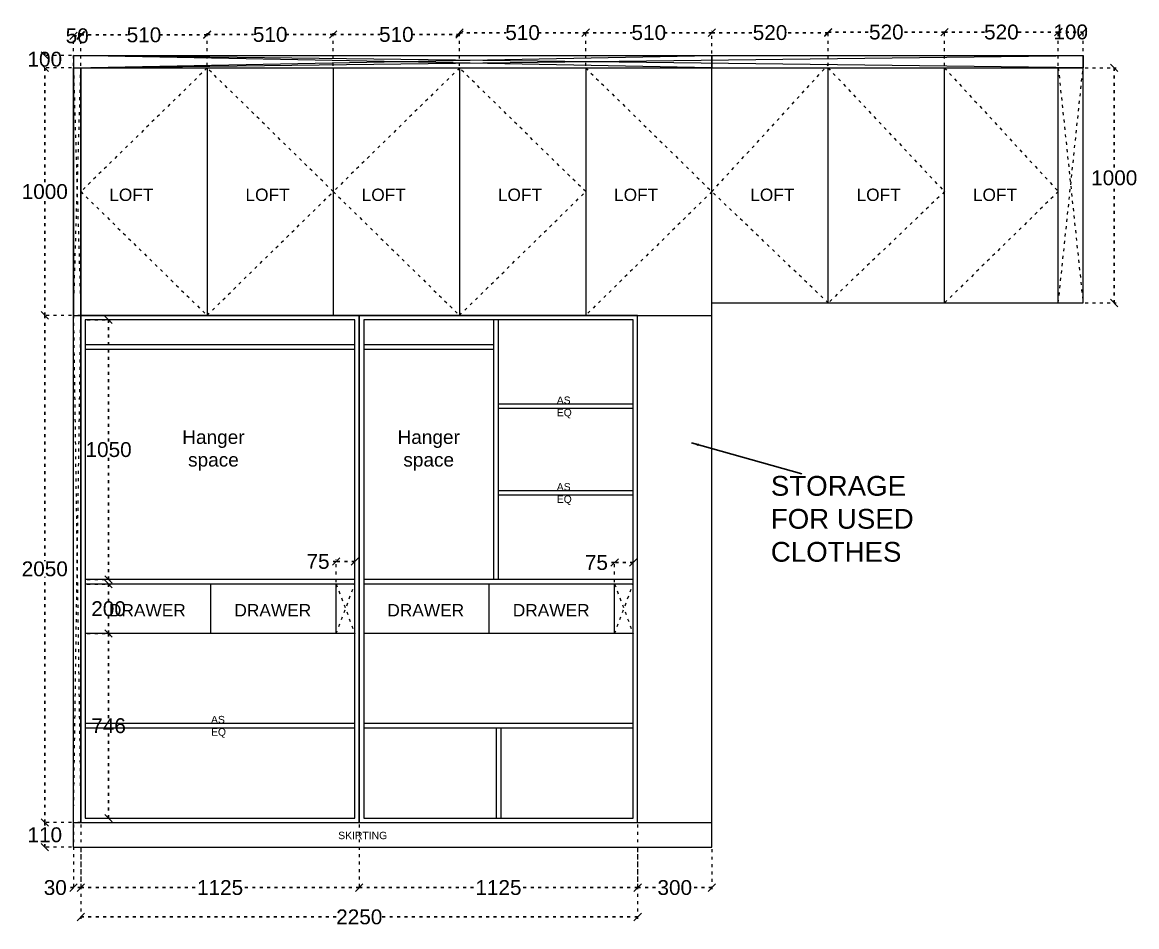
# Model space of a CAD drawing. Header units: millimetres. Extents: x 220712 to 1505573, y -354410 to 241923.
# Drawn here: x 337541 to 342045, y 113216 to 116872 of the extents above; entities that cross this region are included whole.
import ezdxf

# ---------------------------------------------------------------- set-up
doc = ezdxf.new("R2010")
doc.units = ezdxf.units.MM
doc.header["$MEASUREMENT"] = 0
doc.linetypes.add('ACAD_ISO03W100', pattern=[30, 12, -18])
doc.layers.add('Walls', color=253, linetype='Continuous')
doc.layers.add('Words', color=7, linetype='Continuous')
doc.styles.get("Standard").update_dxf_attribs({"font": 'arial.ttf'})
doc.dimstyles.get("Standard").update_dxf_attribs({"dimtxt": 60, "dimasz": 30, "dimexe": 7.75, "dimexo": 8.13, "dimgap": 0.63, "dimtad": 0, "dimtih": 1, "dimtoh": 1, "dimdec": 0, "dimzin": 0, "dimtxsty": 'Standard', "dimblk": 'OBLIQUE', "dimcen": 2.25, "dimclrd": 1, "dimclre": 1, "dimclrt": 1, "dimadec": 0, "dimazin": 0, "dimtfac": 1, "dimtdec": 0, "dimtofl": 0, "dimtmove": 0, "dimatfit": 3, "dimfxl": 1, "dimtolj": 1, "dimtzin": 0, "dimlwd": 30, "dimarcsym": 0})

# ---------------------------------------------------------------- blocks, each defined once
blk = doc.blocks.new('_Oblique')
at = {"color": 0, "linetype": 'ByBlock', "lineweight": -2}
blk.add_line((-0.5, -0.5), (0.5, 0.5), dxfattribs=at)
blk = doc.blocks.new('*D1323')
at = {"layer": 'Defpoints', "color": 0, "linetype": 'ACAD_ISO03W100', "transparency": 16777216}
for p in [(337632.3, 113637), (337748.2, 113637), (337748.2, 113537)]:
    blk.add_point(p, dxfattribs=at)
at = {"layer": 'Walls', "color": 1, "linetype": 'ACAD_ISO03W100', "lineweight": -2, "transparency": 16777216}
for p, q in [((337740, 113637), (337624.6, 113637)), ((337740, 113537), (337624.6, 113537))]:
    blk.add_line(p, q, dxfattribs=at)
at = {"layer": 'Walls', "color": 1, "linetype": 'ACAD_ISO03W100', "lineweight": 30, "transparency": 16777216}
for p, q in [((337632.3, 113637), (337632.3, 113618.3)), ((337632.3, 113537), (337632.3, 113555.7))]:
    blk.add_line(p, q, dxfattribs=at)
at = {"layer": 'Walls', "color": 1, "linetype": 'ACAD_ISO03W100', "lineweight": 30, "transparency": 16777216, "xscale": 30, "yscale": 30, "zscale": 30}
for p, rotation in [((337632.3, 113637), 90), ((337632.3, 113537), 270)]:
    blk.add_blockref('_Oblique', p, dxfattribs=dict(at, rotation=rotation))
at = {"layer": 'Walls', "color": 1, "linetype": 'ACAD_ISO03W100', "transparency": 16777216, "insert": (337632.3, 113587), "char_height": 60, "attachment_point": 5}
blk.add_mtext('\\A1;110', dxfattribs=at)
blk = doc.blocks.new('*D1324')
at = {"layer": 'Defpoints', "color": 0, "linetype": 'ACAD_ISO03W100', "transparency": 16777216}
for p in [(337632.3, 115687), (337748.2, 115687), (337748.2, 113637)]:
    blk.add_point(p, dxfattribs=at)
at = {"layer": 'Walls', "color": 1, "linetype": 'ACAD_ISO03W100', "lineweight": -2, "transparency": 16777216}
for p, q in [((337740, 115687), (337624.6, 115687)), ((337740, 113637), (337624.6, 113637))]:
    blk.add_line(p, q, dxfattribs=at)
at = {"layer": 'Walls', "color": 1, "linetype": 'ACAD_ISO03W100', "lineweight": 30, "transparency": 16777216}
for p, q in [((337632.3, 115687), (337632.3, 114693.3)), ((337632.3, 113637), (337632.3, 114630.7))]:
    blk.add_line(p, q, dxfattribs=at)
at = {"layer": 'Walls', "color": 1, "linetype": 'ACAD_ISO03W100', "lineweight": 30, "transparency": 16777216, "xscale": 30, "yscale": 30, "zscale": 30}
for p, rotation in [((337632.3, 115687), 90), ((337632.3, 113637), 270)]:
    blk.add_blockref('_Oblique', p, dxfattribs=dict(at, rotation=rotation))
at = {"layer": 'Walls', "color": 1, "linetype": 'ACAD_ISO03W100', "transparency": 16777216, "insert": (337632.3, 114662), "char_height": 60, "attachment_point": 5}
blk.add_mtext('\\A1;2050', dxfattribs=at)
blk = doc.blocks.new('*D1325')
at = {"layer": 'Defpoints', "color": 0, "linetype": 'ACAD_ISO03W100', "transparency": 16777216}
for p in [(337632.3, 116687), (337748.2, 116687), (337748.2, 115687)]:
    blk.add_point(p, dxfattribs=at)
at = {"layer": 'Walls', "color": 1, "linetype": 'ACAD_ISO03W100', "lineweight": -2, "transparency": 16777216}
for p, q in [((337740, 116687), (337624.6, 116687)), ((337740, 115687), (337624.6, 115687))]:
    blk.add_line(p, q, dxfattribs=at)
at = {"layer": 'Walls', "color": 1, "linetype": 'ACAD_ISO03W100', "lineweight": 30, "transparency": 16777216}
for p, q in [((337632.3, 116687), (337632.3, 116218.3)), ((337632.3, 115687), (337632.3, 116155.7))]:
    blk.add_line(p, q, dxfattribs=at)
at = {"layer": 'Walls', "color": 1, "linetype": 'ACAD_ISO03W100', "lineweight": 30, "transparency": 16777216, "xscale": 30, "yscale": 30, "zscale": 30}
for p, rotation in [((337632.3, 116687), 90), ((337632.3, 115687), 270)]:
    blk.add_blockref('_Oblique', p, dxfattribs=dict(at, rotation=rotation))
at = {"layer": 'Walls', "color": 1, "linetype": 'ACAD_ISO03W100', "transparency": 16777216, "insert": (337632.3, 116187), "char_height": 60, "attachment_point": 5}
blk.add_mtext('\\A1;1000', dxfattribs=at)
blk = doc.blocks.new('*D1326')
at = {"layer": 'Defpoints', "color": 0, "linetype": 'ACAD_ISO03W100', "transparency": 16777216}
for p in [(337748.2, 113637), (337778.2, 113637), (337748.2, 113373.8)]:
    blk.add_point(p, dxfattribs=at)
at = {"layer": 'Walls', "color": 1, "linetype": 'ACAD_ISO03W100', "lineweight": -2, "transparency": 16777216}
for p, q in [((337748.2, 113628.9), (337748.2, 113366)), ((337778.2, 113628.9), (337778.2, 113366))]:
    blk.add_line(p, q, dxfattribs=at)
at = {"layer": 'Walls', "color": 1, "linetype": 'ACAD_ISO03W100', "lineweight": 30, "transparency": 16777216}
for p, q in [((337748.2, 113373.8), (337718.2, 113373.8)), ((337778.2, 113373.8), (337748.2, 113373.8))]:
    blk.add_line(p, q, dxfattribs=at)
at = {"layer": 'Walls', "color": 1, "linetype": 'ACAD_ISO03W100', "lineweight": 30, "transparency": 16777216, "xscale": 30, "yscale": 30, "zscale": 30, "rotation": 180}
blk.add_blockref('_Oblique', (337748.2, 113373.8), dxfattribs=at)
at = {"layer": 'Walls', "color": 1, "linetype": 'ACAD_ISO03W100', "lineweight": 30, "transparency": 16777216, "xscale": 30, "yscale": 30, "zscale": 30}
blk.add_blockref('_Oblique', (337778.2, 113373.8), dxfattribs=at)
at = {"layer": 'Walls', "color": 1, "linetype": 'ACAD_ISO03W100', "transparency": 16777216, "insert": (337674.7, 113373.8), "char_height": 60, "attachment_point": 5}
blk.add_mtext('\\A1;30', dxfattribs=at)
blk = doc.blocks.new('*D1319')
at = {"layer": 'Defpoints', "color": 0, "linetype": 'ACAD_ISO03W100', "transparency": 16777216}
for p in [(338903.2, 113637), (337778.2, 113537), (338903.2, 113373.8)]:
    blk.add_point(p, dxfattribs=at)
at = {"layer": 'Walls', "color": 1, "linetype": 'ACAD_ISO03W100', "lineweight": -2, "transparency": 16777216}
for p, q in [((338903.2, 113628.9), (338903.2, 113366)), ((337778.2, 113528.9), (337778.2, 113366))]:
    blk.add_line(p, q, dxfattribs=at)
at = {"layer": 'Walls', "color": 1, "linetype": 'ACAD_ISO03W100', "lineweight": 30, "transparency": 16777216}
for p, q in [((337778.2, 113373.8), (338253, 113373.8)), ((338903.2, 113373.8), (338428.3, 113373.8))]:
    blk.add_line(p, q, dxfattribs=at)
at = {"layer": 'Walls', "color": 1, "linetype": 'ACAD_ISO03W100', "lineweight": 30, "transparency": 16777216, "xscale": 30, "yscale": 30, "zscale": 30, "rotation": 180}
blk.add_blockref('_Oblique', (337778.2, 113373.8), dxfattribs=at)
at = {"layer": 'Walls', "color": 1, "linetype": 'ACAD_ISO03W100', "lineweight": 30, "transparency": 16777216, "xscale": 30, "yscale": 30, "zscale": 30}
blk.add_blockref('_Oblique', (338903.2, 113373.8), dxfattribs=at)
at = {"layer": 'Walls', "color": 1, "linetype": 'ACAD_ISO03W100', "transparency": 16777216, "insert": (338340.7, 113373.8), "char_height": 60, "attachment_point": 5}
blk.add_mtext('\\A1;1125', dxfattribs=at)
blk = doc.blocks.new('*D1320')
at = {"layer": 'Defpoints', "color": 0, "linetype": 'ACAD_ISO03W100', "transparency": 16777216}
for p in [(338903.2, 113637), (340028.2, 113637), (338903.2, 113373.8)]:
    blk.add_point(p, dxfattribs=at)
at = {"layer": 'Walls', "color": 1, "linetype": 'ACAD_ISO03W100', "lineweight": -2, "transparency": 16777216}
for p, q in [((338903.2, 113628.9), (338903.2, 113366)), ((340028.2, 113628.9), (340028.2, 113366))]:
    blk.add_line(p, q, dxfattribs=at)
at = {"layer": 'Walls', "color": 1, "linetype": 'ACAD_ISO03W100', "lineweight": 30, "transparency": 16777216}
for p, q in [((338903.2, 113373.8), (339378, 113373.8)), ((340028.2, 113373.8), (339553.3, 113373.8))]:
    blk.add_line(p, q, dxfattribs=at)
at = {"layer": 'Walls', "color": 1, "linetype": 'ACAD_ISO03W100', "lineweight": 30, "transparency": 16777216, "xscale": 30, "yscale": 30, "zscale": 30, "rotation": 180}
blk.add_blockref('_Oblique', (338903.2, 113373.8), dxfattribs=at)
at = {"layer": 'Walls', "color": 1, "linetype": 'ACAD_ISO03W100', "lineweight": 30, "transparency": 16777216, "xscale": 30, "yscale": 30, "zscale": 30}
blk.add_blockref('_Oblique', (340028.2, 113373.8), dxfattribs=at)
at = {"layer": 'Walls', "color": 1, "linetype": 'ACAD_ISO03W100', "transparency": 16777216, "insert": (339465.7, 113373.8), "char_height": 60, "attachment_point": 5}
blk.add_mtext('\\A1;1125', dxfattribs=at)
blk = doc.blocks.new('*D1321')
at = {"layer": 'Defpoints', "color": 0, "linetype": 'ACAD_ISO03W100', "transparency": 16777216}
for p in [(340028.2, 113537), (340328.2, 113537), (340328.2, 113373.8)]:
    blk.add_point(p, dxfattribs=at)
at = {"layer": 'Walls', "color": 1, "linetype": 'ACAD_ISO03W100', "lineweight": -2, "transparency": 16777216}
for p, q in [((340028.2, 113528.9), (340028.2, 113366)), ((340328.2, 113528.9), (340328.2, 113366))]:
    blk.add_line(p, q, dxfattribs=at)
at = {"layer": 'Walls', "color": 1, "linetype": 'ACAD_ISO03W100', "lineweight": 30, "transparency": 16777216}
for p, q in [((340028.2, 113373.8), (340111.4, 113373.8)), ((340328.2, 113373.8), (340245, 113373.8))]:
    blk.add_line(p, q, dxfattribs=at)
at = {"layer": 'Walls', "color": 1, "linetype": 'ACAD_ISO03W100', "lineweight": 30, "transparency": 16777216, "xscale": 30, "yscale": 30, "zscale": 30, "rotation": 180}
blk.add_blockref('_Oblique', (340028.2, 113373.8), dxfattribs=at)
at = {"layer": 'Walls', "color": 1, "linetype": 'ACAD_ISO03W100', "lineweight": 30, "transparency": 16777216, "xscale": 30, "yscale": 30, "zscale": 30}
blk.add_blockref('_Oblique', (340328.2, 113373.8), dxfattribs=at)
at = {"layer": 'Walls', "color": 1, "linetype": 'ACAD_ISO03W100', "transparency": 16777216, "insert": (340178.2, 113373.8), "char_height": 60, "attachment_point": 5}
blk.add_mtext('\\A1;300', dxfattribs=at)
blk = doc.blocks.new('*D1322')
at = {"layer": 'Defpoints', "color": 0, "linetype": 'ACAD_ISO03W100', "transparency": 16777216}
for p in [(337632.3, 116737), (337748.2, 116737), (337748.2, 116687)]:
    blk.add_point(p, dxfattribs=at)
at = {"layer": 'Walls', "color": 1, "linetype": 'ACAD_ISO03W100', "lineweight": -2, "transparency": 16777216}
for p, q in [((337740, 116737), (337624.6, 116737)), ((337740, 116687), (337624.6, 116687))]:
    blk.add_line(p, q, dxfattribs=at)
at = {"layer": 'Walls', "color": 1, "linetype": 'ACAD_ISO03W100', "lineweight": 30, "transparency": 16777216}
for p, q in [((337632.3, 116737), (337632.3, 116767)), ((337632.3, 116687), (337632.3, 116657))]:
    blk.add_line(p, q, dxfattribs=at)
at = {"layer": 'Walls', "color": 1, "linetype": 'ACAD_ISO03W100', "lineweight": 30, "transparency": 16777216, "xscale": 30, "yscale": 30, "zscale": 30}
for p, rotation in [((337632.3, 116737), 270), ((337632.3, 116687), 90)]:
    blk.add_blockref('_Oblique', p, dxfattribs=dict(at, rotation=rotation))
at = {"layer": 'Walls', "color": 1, "linetype": 'ACAD_ISO03W100', "transparency": 16777216, "insert": (337632.3, 116722), "char_height": 60, "attachment_point": 5}
blk.add_mtext('\\A1;100', dxfattribs=at)
blk = doc.blocks.new('*D1318')
at = {"layer": 'Defpoints', "color": 0, "linetype": 'ACAD_ISO03W100', "transparency": 16777216}
for p in [(337778.2, 113537), (340028.2, 113537), (340028.2, 113255.2)]:
    blk.add_point(p, dxfattribs=at)
at = {"layer": 'Walls', "color": 1, "linetype": 'ACAD_ISO03W100', "lineweight": -2, "transparency": 16777216}
for p, q in [((337778.2, 113528.9), (337778.2, 113247.4)), ((340028.2, 113528.9), (340028.2, 113247.4))]:
    blk.add_line(p, q, dxfattribs=at)
at = {"layer": 'Walls', "color": 1, "linetype": 'ACAD_ISO03W100', "lineweight": 30, "transparency": 16777216}
for p, q in [((337778.2, 113255.2), (338812.5, 113255.2)), ((340028.2, 113255.2), (338993.8, 113255.2))]:
    blk.add_line(p, q, dxfattribs=at)
at = {"layer": 'Walls', "color": 1, "linetype": 'ACAD_ISO03W100', "lineweight": 30, "transparency": 16777216, "xscale": 30, "yscale": 30, "zscale": 30, "rotation": 180}
blk.add_blockref('_Oblique', (337778.2, 113255.2), dxfattribs=at)
at = {"layer": 'Walls', "color": 1, "linetype": 'ACAD_ISO03W100', "lineweight": 30, "transparency": 16777216, "xscale": 30, "yscale": 30, "zscale": 30}
blk.add_blockref('_Oblique', (340028.2, 113255.2), dxfattribs=at)
at = {"layer": 'Walls', "color": 1, "linetype": 'ACAD_ISO03W100', "transparency": 16777216, "insert": (338903.2, 113255.2), "char_height": 60, "attachment_point": 5}
blk.add_mtext('\\A1;2250', dxfattribs=at)
blk = doc.blocks.new('*D1327')
at = {"layer": 'Defpoints', "color": 0, "linetype": 'ACAD_ISO03W100', "transparency": 16777216}
for p in [(337796.2, 115669), (337796.2, 114619), (337890.2, 114619)]:
    blk.add_point(p, dxfattribs=at)
at = {"layer": 'Walls', "color": 1, "linetype": 'ACAD_ISO03W100', "lineweight": -2, "transparency": 16777216}
for p, q in [((337804.3, 115669), (337897.9, 115669)), ((337804.3, 114619), (337897.9, 114619))]:
    blk.add_line(p, q, dxfattribs=at)
at = {"layer": 'Walls', "color": 1, "linetype": 'ACAD_ISO03W100', "lineweight": 30, "transparency": 16777216}
for p, q in [((337890.2, 115669), (337890.2, 115175.3)), ((337890.2, 114619), (337890.2, 115112.7))]:
    blk.add_line(p, q, dxfattribs=at)
at = {"layer": 'Walls', "color": 1, "linetype": 'ACAD_ISO03W100', "lineweight": 30, "transparency": 16777216, "xscale": 30, "yscale": 30, "zscale": 30}
for p, rotation in [((337890.2, 115669), 90), ((337890.2, 114619), 270)]:
    blk.add_blockref('_Oblique', p, dxfattribs=dict(at, rotation=rotation))
at = {"layer": 'Walls', "color": 1, "linetype": 'ACAD_ISO03W100', "transparency": 16777216, "insert": (337890.2, 115144), "char_height": 60, "attachment_point": 5}
blk.add_mtext('\\A1;1050', dxfattribs=at)
blk = doc.blocks.new('*D1328')
at = {"layer": 'Defpoints', "color": 0, "linetype": 'ACAD_ISO03W100', "transparency": 16777216}
for p in [(337796.2, 114601), (337890.2, 114601), (337796.2, 114401)]:
    blk.add_point(p, dxfattribs=at)
at = {"layer": 'Walls', "color": 1, "linetype": 'ACAD_ISO03W100', "lineweight": -2, "transparency": 16777216}
for p, q in [((337804.3, 114601), (337897.9, 114601)), ((337804.3, 114401), (337897.9, 114401))]:
    blk.add_line(p, q, dxfattribs=at)
at = {"layer": 'Walls', "color": 1, "linetype": 'ACAD_ISO03W100', "lineweight": 30, "transparency": 16777216}
for p, q in [((337890.2, 114601), (337890.2, 114532.3)), ((337890.2, 114401), (337890.2, 114469.7))]:
    blk.add_line(p, q, dxfattribs=at)
at = {"layer": 'Walls', "color": 1, "linetype": 'ACAD_ISO03W100', "lineweight": 30, "transparency": 16777216, "xscale": 30, "yscale": 30, "zscale": 30}
for p, rotation in [((337890.2, 114601), 90), ((337890.2, 114401), 270)]:
    blk.add_blockref('_Oblique', p, dxfattribs=dict(at, rotation=rotation))
at = {"layer": 'Walls', "color": 1, "linetype": 'ACAD_ISO03W100', "transparency": 16777216, "insert": (337890.2, 114501), "char_height": 60, "attachment_point": 5}
blk.add_mtext('\\A1;200', dxfattribs=at)
blk = doc.blocks.new('*D1329')
at = {"layer": 'Defpoints', "color": 0, "linetype": 'ACAD_ISO03W100', "transparency": 16777216}
for p in [(337796.2, 114401), (337796.2, 113655), (337890.2, 113655)]:
    blk.add_point(p, dxfattribs=at)
at = {"layer": 'Walls', "color": 1, "linetype": 'ACAD_ISO03W100', "lineweight": -2, "transparency": 16777216}
for p, q in [((337804.3, 114401), (337897.9, 114401)), ((337804.3, 113655), (337897.9, 113655))]:
    blk.add_line(p, q, dxfattribs=at)
at = {"layer": 'Walls', "color": 1, "linetype": 'ACAD_ISO03W100', "lineweight": 30, "transparency": 16777216}
for p, q in [((337890.2, 114401), (337890.2, 114059.3)), ((337890.2, 113655), (337890.2, 113996.7))]:
    blk.add_line(p, q, dxfattribs=at)
at = {"layer": 'Walls', "color": 1, "linetype": 'ACAD_ISO03W100', "lineweight": 30, "transparency": 16777216, "xscale": 30, "yscale": 30, "zscale": 30}
for p, rotation in [((337890.2, 114401), 90), ((337890.2, 113655), 270)]:
    blk.add_blockref('_Oblique', p, dxfattribs=dict(at, rotation=rotation))
at = {"layer": 'Walls', "color": 1, "linetype": 'ACAD_ISO03W100', "transparency": 16777216, "insert": (337890.2, 114028), "char_height": 60, "attachment_point": 5}
blk.add_mtext('\\A1;746', dxfattribs=at)
blk = doc.blocks.new('*D1330')
at = {"layer": 'Defpoints', "color": 0, "linetype": 'ACAD_ISO03W100', "transparency": 16777216}
for p in [(338810.2, 114692), (338810.2, 114601), (338885.2, 114601)]:
    blk.add_point(p, dxfattribs=at)
at = {"layer": 'Walls', "color": 1, "linetype": 'ACAD_ISO03W100', "lineweight": 30, "transparency": 16777216}
for p, q in [((338810.2, 114692), (338780.2, 114692)), ((338885.2, 114692), (338810.2, 114692))]:
    blk.add_line(p, q, dxfattribs=at)
at = {"layer": 'Walls', "color": 1, "linetype": 'ACAD_ISO03W100', "lineweight": -2, "transparency": 16777216}
for p, q in [((338810.2, 114609.1), (338810.2, 114699.8)), ((338885.2, 114609.1), (338885.2, 114699.8))]:
    blk.add_line(p, q, dxfattribs=at)
at = {"layer": 'Walls', "color": 1, "linetype": 'ACAD_ISO03W100', "lineweight": 30, "transparency": 16777216, "xscale": 30, "yscale": 30, "zscale": 30, "rotation": 180}
blk.add_blockref('_Oblique', (338810.2, 114692), dxfattribs=at)
at = {"layer": 'Walls', "color": 1, "linetype": 'ACAD_ISO03W100', "lineweight": 30, "transparency": 16777216, "xscale": 30, "yscale": 30, "zscale": 30}
blk.add_blockref('_Oblique', (338885.2, 114692), dxfattribs=at)
at = {"layer": 'Walls', "color": 1, "linetype": 'ACAD_ISO03W100', "transparency": 16777216, "insert": (338736.6, 114692), "char_height": 60, "attachment_point": 5}
blk.add_mtext('\\A1;75', dxfattribs=at)
blk = doc.blocks.new('*D1331')
at = {"layer": 'Defpoints', "color": 0, "linetype": 'ACAD_ISO03W100', "transparency": 16777216}
for p in [(339935.2, 114687.5), (339935.2, 114601), (340010.2, 114601)]:
    blk.add_point(p, dxfattribs=at)
at = {"layer": 'Walls', "color": 1, "linetype": 'ACAD_ISO03W100', "lineweight": 30, "transparency": 16777216}
for p, q in [((339935.2, 114687.5), (339905.2, 114687.5)), ((340010.2, 114687.5), (339935.2, 114687.5))]:
    blk.add_line(p, q, dxfattribs=at)
at = {"layer": 'Walls', "color": 1, "linetype": 'ACAD_ISO03W100', "lineweight": -2, "transparency": 16777216}
for p, q in [((339935.2, 114609.1), (339935.2, 114695.2)), ((340010.2, 114609.1), (340010.2, 114695.2))]:
    blk.add_line(p, q, dxfattribs=at)
at = {"layer": 'Walls', "color": 1, "linetype": 'ACAD_ISO03W100', "lineweight": 30, "transparency": 16777216, "xscale": 30, "yscale": 30, "zscale": 30, "rotation": 180}
blk.add_blockref('_Oblique', (339935.2, 114687.5), dxfattribs=at)
at = {"layer": 'Walls', "color": 1, "linetype": 'ACAD_ISO03W100', "lineweight": 30, "transparency": 16777216, "xscale": 30, "yscale": 30, "zscale": 30}
blk.add_blockref('_Oblique', (340010.2, 114687.5), dxfattribs=at)
at = {"layer": 'Walls', "color": 1, "linetype": 'ACAD_ISO03W100', "transparency": 16777216, "insert": (339861.6, 114687.5), "char_height": 60, "attachment_point": 5}
blk.add_mtext('\\A1;75', dxfattribs=at)
blk = doc.blocks.new('*D1994')
at = {"layer": 'Defpoints', "color": 0, "linetype": 'ACAD_ISO03W100', "transparency": 16777216}
for p in [(341828.2, 116832.2), (341728.2, 116687), (341828.2, 116687)]:
    blk.add_point(p, dxfattribs=at)
at = {"layer": 'Walls', "color": 1, "linetype": 'ACAD_ISO03W100', "lineweight": -2, "transparency": 16777216}
for p, q in [((341728.2, 116695.1), (341728.2, 116840)), ((341828.2, 116695.1), (341828.2, 116840))]:
    blk.add_line(p, q, dxfattribs=at)
at = {"layer": 'Walls', "color": 1, "linetype": 'ACAD_ISO03W100', "lineweight": 30, "transparency": 16777216}
blk.add_line((341728.2, 116832.2), (341828.2, 116832.2), dxfattribs=at)
at = {"layer": 'Walls', "color": 1, "linetype": 'ACAD_ISO03W100', "lineweight": 30, "transparency": 16777216, "xscale": 30, "yscale": 30, "zscale": 30, "rotation": 180}
blk.add_blockref('_Oblique', (341728.2, 116832.2), dxfattribs=at)
at = {"layer": 'Walls', "color": 1, "linetype": 'ACAD_ISO03W100', "lineweight": 30, "transparency": 16777216, "xscale": 30, "yscale": 30, "zscale": 30}
blk.add_blockref('_Oblique', (341828.2, 116832.2), dxfattribs=at)
at = {"layer": 'Walls', "color": 1, "linetype": 'ACAD_ISO03W100', "transparency": 16777216, "insert": (341778.2, 116832.2), "char_height": 60, "attachment_point": 5}
blk.add_mtext('\\A1;100', dxfattribs=at)
blk = doc.blocks.new('*D1995')
at = {"layer": 'Defpoints', "color": 0, "linetype": 'ACAD_ISO03W100', "transparency": 16777216}
for p in [(341828.2, 116687), (341828.2, 115737), (341954.2, 115737)]:
    blk.add_point(p, dxfattribs=at)
at = {"layer": 'Walls', "color": 1, "linetype": 'ACAD_ISO03W100', "lineweight": -2, "transparency": 16777216}
for p, q in [((341836.3, 116687), (341961.9, 116687)), ((341836.3, 115737), (341961.9, 115737))]:
    blk.add_line(p, q, dxfattribs=at)
at = {"layer": 'Walls', "color": 1, "linetype": 'ACAD_ISO03W100', "lineweight": 30, "transparency": 16777216}
for p, q in [((341954.2, 116687), (341954.2, 116273.9)), ((341954.2, 115737), (341954.2, 116211.4))]:
    blk.add_line(p, q, dxfattribs=at)
at = {"layer": 'Walls', "color": 1, "linetype": 'ACAD_ISO03W100', "lineweight": 30, "transparency": 16777216, "xscale": 30, "yscale": 30, "zscale": 30}
for p, rotation in [((341954.2, 116687), 90), ((341954.2, 115737), 270)]:
    blk.add_blockref('_Oblique', p, dxfattribs=dict(at, rotation=rotation))
at = {"layer": 'Walls', "color": 1, "linetype": 'ACAD_ISO03W100', "transparency": 16777216, "insert": (341954.2, 116242.6), "char_height": 60, "attachment_point": 5}
blk.add_mtext('\\A1;1000', dxfattribs=at)
blk = doc.blocks.new('*D2001')
at = {"layer": 'Defpoints', "color": 0, "linetype": 'ACAD_ISO03W100', "transparency": 16777216}
for p in [(337778.2, 116816.7), (337748.2, 116687), (337778.2, 116687)]:
    blk.add_point(p, dxfattribs=at)
at = {"layer": 'Walls', "color": 1, "linetype": 'ACAD_ISO03W100', "lineweight": -2, "transparency": 16777216}
for p, q in [((337748.2, 116695.1), (337748.2, 116824.5)), ((337778.2, 116695.1), (337778.2, 116824.5))]:
    blk.add_line(p, q, dxfattribs=at)
at = {"layer": 'Walls', "color": 1, "linetype": 'ACAD_ISO03W100', "lineweight": 30, "transparency": 16777216}
blk.add_line((337748.2, 116816.7), (337778.2, 116816.7), dxfattribs=at)
at = {"layer": 'Walls', "color": 1, "linetype": 'ACAD_ISO03W100', "lineweight": 30, "transparency": 16777216, "xscale": 30, "yscale": 30, "zscale": 30, "rotation": 180}
blk.add_blockref('_Oblique', (337748.2, 116816.7), dxfattribs=at)
at = {"layer": 'Walls', "color": 1, "linetype": 'ACAD_ISO03W100', "lineweight": 30, "transparency": 16777216, "xscale": 30, "yscale": 30, "zscale": 30}
blk.add_blockref('_Oblique', (337778.2, 116816.7), dxfattribs=at)
at = {"layer": 'Walls', "color": 1, "linetype": 'ACAD_ISO03W100', "transparency": 16777216, "insert": (337763.2, 116816.7), "char_height": 60, "attachment_point": 5}
blk.add_mtext('\\A1;50', dxfattribs=at)
blk = doc.blocks.new('*D1997')
at = {"layer": 'Defpoints', "color": 0, "linetype": 'ACAD_ISO03W100', "transparency": 16777216}
for p in [(338288.2, 116820.5), (337778.2, 116687), (338288.2, 116687)]:
    blk.add_point(p, dxfattribs=at)
at = {"layer": 'Walls', "color": 1, "linetype": 'ACAD_ISO03W100', "lineweight": -2, "transparency": 16777216}
for p, q in [((337778.2, 116695.1), (337778.2, 116828.2)), ((338288.2, 116695.1), (338288.2, 116828.2))]:
    blk.add_line(p, q, dxfattribs=at)
at = {"layer": 'Walls', "color": 1, "linetype": 'ACAD_ISO03W100', "lineweight": 30, "transparency": 16777216}
for p, q in [((337778.2, 116820.5), (337966.4, 116820.5)), ((338288.2, 116820.5), (338100, 116820.5))]:
    blk.add_line(p, q, dxfattribs=at)
at = {"layer": 'Walls', "color": 1, "linetype": 'ACAD_ISO03W100', "lineweight": 30, "transparency": 16777216, "xscale": 30, "yscale": 30, "zscale": 30, "rotation": 180}
blk.add_blockref('_Oblique', (337778.2, 116820.5), dxfattribs=at)
at = {"layer": 'Walls', "color": 1, "linetype": 'ACAD_ISO03W100', "lineweight": 30, "transparency": 16777216, "xscale": 30, "yscale": 30, "zscale": 30}
blk.add_blockref('_Oblique', (338288.2, 116820.5), dxfattribs=at)
at = {"layer": 'Walls', "color": 1, "linetype": 'ACAD_ISO03W100', "transparency": 16777216, "insert": (338033.2, 116820.5), "char_height": 60, "attachment_point": 5}
blk.add_mtext('\\A1;510', dxfattribs=at)
blk = doc.blocks.new('*D1998')
at = {"layer": 'Defpoints', "color": 0, "linetype": 'ACAD_ISO03W100', "transparency": 16777216}
for p in [(338798.2, 116822.1), (338288.2, 116687), (338798.2, 116687)]:
    blk.add_point(p, dxfattribs=at)
at = {"layer": 'Walls', "color": 1, "linetype": 'ACAD_ISO03W100', "lineweight": -2, "transparency": 16777216}
for p, q in [((338288.2, 116695.1), (338288.2, 116829.8)), ((338798.2, 116695.1), (338798.2, 116829.8))]:
    blk.add_line(p, q, dxfattribs=at)
at = {"layer": 'Walls', "color": 1, "linetype": 'ACAD_ISO03W100', "lineweight": 30, "transparency": 16777216}
for p, q in [((338288.2, 116822.1), (338476.4, 116822.1)), ((338798.2, 116822.1), (338610, 116822.1))]:
    blk.add_line(p, q, dxfattribs=at)
at = {"layer": 'Walls', "color": 1, "linetype": 'ACAD_ISO03W100', "lineweight": 30, "transparency": 16777216, "xscale": 30, "yscale": 30, "zscale": 30, "rotation": 180}
blk.add_blockref('_Oblique', (338288.2, 116822.1), dxfattribs=at)
at = {"layer": 'Walls', "color": 1, "linetype": 'ACAD_ISO03W100', "lineweight": 30, "transparency": 16777216, "xscale": 30, "yscale": 30, "zscale": 30}
blk.add_blockref('_Oblique', (338798.2, 116822.1), dxfattribs=at)
at = {"layer": 'Walls', "color": 1, "linetype": 'ACAD_ISO03W100', "transparency": 16777216, "insert": (338543.2, 116822.1), "char_height": 60, "attachment_point": 5}
blk.add_mtext('\\A1;510', dxfattribs=at)
blk = doc.blocks.new('*D1999')
at = {"layer": 'Defpoints', "color": 0, "linetype": 'ACAD_ISO03W100', "transparency": 16777216}
for p in [(339308.2, 116822.1), (338798.2, 116687), (339308.2, 116687)]:
    blk.add_point(p, dxfattribs=at)
at = {"layer": 'Walls', "color": 1, "linetype": 'ACAD_ISO03W100', "lineweight": -2, "transparency": 16777216}
for p, q in [((338798.2, 116695.1), (338798.2, 116829.8)), ((339308.2, 116695.1), (339308.2, 116829.8))]:
    blk.add_line(p, q, dxfattribs=at)
at = {"layer": 'Walls', "color": 1, "linetype": 'ACAD_ISO03W100', "lineweight": 30, "transparency": 16777216}
for p, q in [((338798.2, 116822.1), (338986.4, 116822.1)), ((339308.2, 116822.1), (339120, 116822.1))]:
    blk.add_line(p, q, dxfattribs=at)
at = {"layer": 'Walls', "color": 1, "linetype": 'ACAD_ISO03W100', "lineweight": 30, "transparency": 16777216, "xscale": 30, "yscale": 30, "zscale": 30, "rotation": 180}
blk.add_blockref('_Oblique', (338798.2, 116822.1), dxfattribs=at)
at = {"layer": 'Walls', "color": 1, "linetype": 'ACAD_ISO03W100', "lineweight": 30, "transparency": 16777216, "xscale": 30, "yscale": 30, "zscale": 30}
blk.add_blockref('_Oblique', (339308.2, 116822.1), dxfattribs=at)
at = {"layer": 'Walls', "color": 1, "linetype": 'ACAD_ISO03W100', "transparency": 16777216, "insert": (339053.2, 116822.1), "char_height": 60, "attachment_point": 5}
blk.add_mtext('\\A1;510', dxfattribs=at)
blk = doc.blocks.new('*D2000')
at = {"layer": 'Defpoints', "color": 0, "linetype": 'ACAD_ISO03W100', "transparency": 16777216}
for p in [(339818.2, 116829.6), (339308.2, 116687), (339818.2, 116687)]:
    blk.add_point(p, dxfattribs=at)
at = {"layer": 'Walls', "color": 1, "linetype": 'ACAD_ISO03W100', "lineweight": -2, "transparency": 16777216}
for p, q in [((339308.2, 116695.1), (339308.2, 116837.3)), ((339818.2, 116695.1), (339818.2, 116837.3))]:
    blk.add_line(p, q, dxfattribs=at)
at = {"layer": 'Walls', "color": 1, "linetype": 'ACAD_ISO03W100', "lineweight": 30, "transparency": 16777216}
for p, q in [((339308.2, 116829.6), (339496.4, 116829.6)), ((339818.2, 116829.6), (339630, 116829.6))]:
    blk.add_line(p, q, dxfattribs=at)
at = {"layer": 'Walls', "color": 1, "linetype": 'ACAD_ISO03W100', "lineweight": 30, "transparency": 16777216, "xscale": 30, "yscale": 30, "zscale": 30, "rotation": 180}
blk.add_blockref('_Oblique', (339308.2, 116829.6), dxfattribs=at)
at = {"layer": 'Walls', "color": 1, "linetype": 'ACAD_ISO03W100', "lineweight": 30, "transparency": 16777216, "xscale": 30, "yscale": 30, "zscale": 30}
blk.add_blockref('_Oblique', (339818.2, 116829.6), dxfattribs=at)
at = {"layer": 'Walls', "color": 1, "linetype": 'ACAD_ISO03W100', "transparency": 16777216, "insert": (339563.2, 116829.6), "char_height": 60, "attachment_point": 5}
blk.add_mtext('\\A1;510', dxfattribs=at)
blk = doc.blocks.new('*D2003')
at = {"layer": 'Defpoints', "color": 0, "linetype": 'ACAD_ISO03W100', "transparency": 16777216}
for p in [(340798.2, 116829.6), (340328.2, 116737), (340798.2, 116687)]:
    blk.add_point(p, dxfattribs=at)
at = {"layer": 'Walls', "color": 1, "linetype": 'ACAD_ISO03W100', "lineweight": -2, "transparency": 16777216}
for p, q in [((340328.2, 116745.1), (340328.2, 116837.3)), ((340798.2, 116695.1), (340798.2, 116837.3))]:
    blk.add_line(p, q, dxfattribs=at)
at = {"layer": 'Walls', "color": 1, "linetype": 'ACAD_ISO03W100', "lineweight": 30, "transparency": 16777216}
for p, q in [((340328.2, 116829.6), (340496.4, 116829.6)), ((340798.2, 116829.6), (340630, 116829.6))]:
    blk.add_line(p, q, dxfattribs=at)
at = {"layer": 'Walls', "color": 1, "linetype": 'ACAD_ISO03W100', "lineweight": 30, "transparency": 16777216, "xscale": 30, "yscale": 30, "zscale": 30, "rotation": 180}
blk.add_blockref('_Oblique', (340328.2, 116829.6), dxfattribs=at)
at = {"layer": 'Walls', "color": 1, "linetype": 'ACAD_ISO03W100', "lineweight": 30, "transparency": 16777216, "xscale": 30, "yscale": 30, "zscale": 30}
blk.add_blockref('_Oblique', (340798.2, 116829.6), dxfattribs=at)
at = {"layer": 'Walls', "color": 1, "linetype": 'ACAD_ISO03W100', "transparency": 16777216, "insert": (340563.2, 116829.6), "char_height": 60, "attachment_point": 5}
blk.add_mtext('\\A1;520', dxfattribs=at)
blk = doc.blocks.new('*D2004')
at = {"layer": 'Defpoints', "color": 0, "linetype": 'ACAD_ISO03W100', "transparency": 16777216}
for p in [(340798.2, 116831.8), (340798.2, 116687), (341268.2, 116687)]:
    blk.add_point(p, dxfattribs=at)
at = {"layer": 'Walls', "color": 1, "linetype": 'ACAD_ISO03W100', "lineweight": -2, "transparency": 16777216}
for p, q in [((340798.2, 116695.1), (340798.2, 116839.6)), ((341268.2, 116695.1), (341268.2, 116839.6))]:
    blk.add_line(p, q, dxfattribs=at)
at = {"layer": 'Walls', "color": 1, "linetype": 'ACAD_ISO03W100', "lineweight": 30, "transparency": 16777216}
for p, q in [((340798.2, 116831.8), (340966.4, 116831.8)), ((341268.2, 116831.8), (341100, 116831.8))]:
    blk.add_line(p, q, dxfattribs=at)
at = {"layer": 'Walls', "color": 1, "linetype": 'ACAD_ISO03W100', "lineweight": 30, "transparency": 16777216, "xscale": 30, "yscale": 30, "zscale": 30, "rotation": 180}
blk.add_blockref('_Oblique', (340798.2, 116831.8), dxfattribs=at)
at = {"layer": 'Walls', "color": 1, "linetype": 'ACAD_ISO03W100', "lineweight": 30, "transparency": 16777216, "xscale": 30, "yscale": 30, "zscale": 30}
blk.add_blockref('_Oblique', (341268.2, 116831.8), dxfattribs=at)
at = {"layer": 'Walls', "color": 1, "linetype": 'ACAD_ISO03W100', "transparency": 16777216, "insert": (341033.2, 116831.8), "char_height": 60, "attachment_point": 5}
blk.add_mtext('\\A1;520', dxfattribs=at)
blk = doc.blocks.new('*D2005')
at = {"layer": 'Defpoints', "color": 0, "linetype": 'ACAD_ISO03W100', "transparency": 16777216}
for p in [(341728.2, 116831.8), (341268.2, 116687), (341728.2, 116687)]:
    blk.add_point(p, dxfattribs=at)
at = {"layer": 'Walls', "color": 1, "linetype": 'ACAD_ISO03W100', "lineweight": -2, "transparency": 16777216}
for p, q in [((341268.2, 116695.1), (341268.2, 116839.6)), ((341728.2, 116695.1), (341728.2, 116839.6))]:
    blk.add_line(p, q, dxfattribs=at)
at = {"layer": 'Walls', "color": 1, "linetype": 'ACAD_ISO03W100', "lineweight": 30, "transparency": 16777216}
for p, q in [((341268.2, 116831.8), (341431.4, 116831.8)), ((341728.2, 116831.8), (341565, 116831.8))]:
    blk.add_line(p, q, dxfattribs=at)
at = {"layer": 'Walls', "color": 1, "linetype": 'ACAD_ISO03W100', "lineweight": 30, "transparency": 16777216, "xscale": 30, "yscale": 30, "zscale": 30, "rotation": 180}
blk.add_blockref('_Oblique', (341268.2, 116831.8), dxfattribs=at)
at = {"layer": 'Walls', "color": 1, "linetype": 'ACAD_ISO03W100', "lineweight": 30, "transparency": 16777216, "xscale": 30, "yscale": 30, "zscale": 30}
blk.add_blockref('_Oblique', (341728.2, 116831.8), dxfattribs=at)
at = {"layer": 'Walls', "color": 1, "linetype": 'ACAD_ISO03W100', "transparency": 16777216, "insert": (341498.2, 116831.8), "char_height": 60, "attachment_point": 5}
blk.add_mtext('\\A1;520', dxfattribs=at)
blk = doc.blocks.new('*D2002')
at = {"layer": 'Defpoints', "color": 0, "linetype": 'ACAD_ISO03W100', "transparency": 16777216}
for p in [(340328.2, 116829.6), (340328.2, 116737), (339818.2, 116687)]:
    blk.add_point(p, dxfattribs=at)
at = {"layer": 'Walls', "color": 1, "linetype": 'ACAD_ISO03W100', "lineweight": -2, "transparency": 16777216}
for p, q in [((339818.2, 116695.1), (339818.2, 116837.3)), ((340328.2, 116745.1), (340328.2, 116837.3))]:
    blk.add_line(p, q, dxfattribs=at)
at = {"layer": 'Walls', "color": 1, "linetype": 'ACAD_ISO03W100', "lineweight": 30, "transparency": 16777216}
for p, q in [((339818.2, 116829.6), (340006.4, 116829.6)), ((340328.2, 116829.6), (340140, 116829.6))]:
    blk.add_line(p, q, dxfattribs=at)
at = {"layer": 'Walls', "color": 1, "linetype": 'ACAD_ISO03W100', "lineweight": 30, "transparency": 16777216, "xscale": 30, "yscale": 30, "zscale": 30, "rotation": 180}
blk.add_blockref('_Oblique', (339818.2, 116829.6), dxfattribs=at)
at = {"layer": 'Walls', "color": 1, "linetype": 'ACAD_ISO03W100', "lineweight": 30, "transparency": 16777216, "xscale": 30, "yscale": 30, "zscale": 30}
blk.add_blockref('_Oblique', (340328.2, 116829.6), dxfattribs=at)
at = {"layer": 'Walls', "color": 1, "linetype": 'ACAD_ISO03W100', "transparency": 16777216, "insert": (340073.2, 116829.6), "char_height": 60, "attachment_point": 5}
blk.add_mtext('\\A1;510', dxfattribs=at)

msp = doc.modelspace()

# ---------------------------------------------------------------- linework, layer by layer
at = {"layer": 'Walls', "color": 18, "true_color": 0x000000}
for p, q in [((337748.2, 116737), (340328.2, 116737)), ((337748.2, 116737), (337748.2, 115687)), ((337748.2, 116737), (341828.2, 116737)), ((340328.2, 113537), (340328.2, 116737)), ((341728.2, 116735.8), (341728.2, 116737)), ((341828.2, 115737), (341828.2, 116737)), ((341728.2, 115737), (341728.2, 116688.2)), ((337748.2, 113537), (337748.2, 116687)), ((337748.2, 116687), (340328.2, 116687)), ((337748.2, 116687), (341828.2, 116687)), ((337778.2, 113637), (337778.2, 116687)), ((337778.2, 116687), (337778.2, 115687)), ((338288.2, 116687), (338288.2, 115687)), ((338798.2, 116687), (338798.2, 115687)), ((339308.2, 116687), (339308.2, 115687)), ((339818.2, 116687), (339818.2, 115687)), ((340798.2, 115737), (340798.2, 116687)), ((341268.2, 115737), (341268.2, 116687)), ((340328.2, 115737), (341828.2, 115737)), ((337748.2, 115687), (340328.2, 115687)), ((340028.2, 115687), (337778.2, 115687)), ((338885.2, 115669), (337796.2, 115669)), ((337796.2, 115669), (337796.2, 113655)), ((338885.2, 113655), (338885.2, 115669)), ((338903.2, 115687), (338903.2, 113637)), ((340010.2, 115669), (338921.2, 115669)), ((338921.2, 115669), (338921.2, 113655)), ((339447.7, 114619), (339447.7, 115669)), ((339465.7, 114619), (339465.7, 115669)), ((340010.2, 113655), (340010.2, 115669)), ((340028.2, 113637), (340028.2, 115687)), ((337796.2, 115569), (338885.2, 115569)), ((338921.2, 115569), (339447.7, 115569)), ((338885.2, 115549), (337796.2, 115549)), ((339447.7, 115549), (338921.2, 115549)), ((340010.2, 115328), (339465.7, 115328)), ((340010.2, 115310), (339465.7, 115310)), ((340010.2, 114978), (339465.7, 114978)), ((340010.2, 114960), (339465.7, 114960)), ((338885.2, 114619), (337796.2, 114619)), ((340010.2, 114619), (338921.2, 114619)), ((338885.2, 114601), (337796.2, 114601)), ((338303.2, 114401), (338303.2, 114601)), ((338810.2, 114401), (338810.2, 114601)), ((340010.2, 114601), (338921.2, 114601)), ((339428.2, 114401), (339428.2, 114601)), ((339935.2, 114401), (339935.2, 114601)), ((338885.2, 114401), (337796.2, 114401)), ((340010.2, 114401), (338921.2, 114401)), ((338885.2, 114037), (337796.2, 114037)), ((340010.2, 114037), (338921.2, 114037)), ((338885.2, 114019), (337796.2, 114019)), ((340010.2, 114019), (338921.2, 114019)), ((339456.7, 114019), (339456.7, 113655)), ((339474.7, 114019), (339474.7, 113655)), ((337748.2, 113637), (340328.2, 113637)), ((337796.2, 113655), (338885.2, 113655)), ((338921.2, 113655), (340010.2, 113655)), ((337748.2, 113537), (340328.2, 113537))]:
    msp.add_line(p, q, dxfattribs=at)
at = {"layer": 'Walls', "color": 240, "true_color": 0xed1f24}
for points in [[(337748.2, 116687), (340328.2, 116737), (340328.2, 116687), (337748.2, 116737)], [(337748.2, 116687), (341828.2, 116737), (341828.2, 116687), (337748.2, 116737)]]:
    msp.add_lwpolyline(points, dxfattribs=at)
at = {"layer": 'Walls', "color": 9, "linetype": 'ACAD_ISO03W100', "true_color": 0xc7c8ca}
for points in [[(340798.2, 116687), (341268.2, 116187), (340798.2, 115737), (340328.2, 116187), (340798.2, 116699.6)], [(338288.2, 116687), (337778.2, 116187), (338288.2, 115687), (338798.2, 116187), (338288.2, 116687)], [(339308.2, 116687), (338798.2, 116187), (339308.2, 115687), (339818.2, 116187), (339308.2, 116687)], [(339818.2, 116687), (340328.2, 116187), (339818.2, 115687)], [(341268.2, 116687), (341728.2, 116187.6), (341268.2, 115737)]]:
    msp.add_lwpolyline(points, dxfattribs=at)
at = {"layer": 'Walls', "color": 240, "linetype": 'ACAD_ISO03W100', "true_color": 0xed1f24}
for points in [[(337748.2, 116687), (337778.2, 115687), (337748.2, 115687), (337778.2, 116687)], [(341728.2, 115737), (341828.2, 116687), (341728.2, 116687), (341828.2, 115737)], [(337748.2, 115687), (337778.2, 113637), (337748.2, 113637), (337778.2, 115687)], [(338810.2, 114401), (338885.2, 114601), (338810.2, 114601), (338885.2, 114401)], [(339935.2, 114401), (340010.2, 114601), (339935.2, 114601), (340010.2, 114401)]]:
    msp.add_lwpolyline(points, dxfattribs=at)
at = {"layer": 'Walls', "color": 18, "true_color": 0x000000}
msp.add_lwpolyline([(337778.2, 113637), (338903.2, 113637), (338903.2, 115687), (337778.2, 115687)], close=True, dxfattribs=at)

# ---------------------------------------------------------------- texts
at = {"color": 7, "char_height": 50, "attachment_point": 1}
for s, width, insert in [('LOFT', 282.386, (337892.9, 116199.3)), ('LOFT', 282.386, (338443.3, 116199.3)), ('LOFT', 282.386, (338912.9, 116199.3)), ('LOFT', 282.386, (339463.3, 116199.3)), ('LOFT', 282.386, (339932.9, 116199.3)), ('LOFT', 282.386, (340483.3, 116199.3)), ('LOFT', 282.386, (340912.9, 116199.3)), ('LOFT', 282.386, (341382.9, 116199.3)), ('DRAWER', 300.775, (337891.7, 114520)), ('DRAWER', 300.775, (338398.7, 114520)), ('DRAWER', 300.775, (339016.7, 114520)), ('DRAWER', 300.775, (339523.7, 114520))]:
    msp.add_mtext_dynamic_manual_height_columns(s, width=width, gutter_width=1213, heights=[0], dxfattribs=dict(at, insert=insert))
at = {"color": 18, "true_color": 0x000000, "insert": (338818.2, 113599.6), "char_height": 30, "attachment_point": 1}
msp.add_mtext_dynamic_manual_height_columns('SKIRTING', width=2764.543, gutter_width=1, heights=[238.1], dxfattribs=at)
at = {"layer": 'Words', "color": 0, "attachment_point": 1}
for s, width, heights, insert, char_height in [('AS\\PEQ', 1178.022, [0], (339701.4, 115358.9), 30), ('\\pxqc;Hanger space  ', 324.313, [440.1], (338151.7, 115222.4), 55), ('\\pxqc;Hanger space  ', 324.313, [440.1], (339021.7, 115222.4), 55), ('STORAGE FOR USED CLOTHES', 699.618, [440.1], (340566.4, 115037.8), 80), ('AS\\PEQ', 1178.022, [0], (339701.4, 115008.9), 30), ('AS\\PEQ', 1178.022, [0], (338304.2, 114067.9), 30)]:
    msp.add_mtext_dynamic_manual_height_columns(s, width=width, gutter_width=866.4, heights=heights, dxfattribs=dict(at, insert=insert, char_height=char_height))

# ---------------------------------------------------------------- dimensions: what is measured, and where the dimension line sits
at = {"layer": 'Walls', "color": 18, "linetype": 'ACAD_ISO03W100', "true_color": 0x000000}
for base, p1, p2, picture, middle in [((339818.2, 116829.6), (339308.2, 116687), (339818.2, 116687), '*D2000', (339563.2, 116829.6)), ((338288.2, 116820.5), (337778.2, 116687), (338288.2, 116687), '*D1997', (338033.2, 116820.5)), ((338798.2, 116822.1), (338288.2, 116687), (338798.2, 116687), '*D1998', (338543.2, 116822.1)), ((339308.2, 116822.1), (338798.2, 116687), (339308.2, 116687), '*D1999', (339053.2, 116822.1)), ((338810.2, 114692), (338885.2, 114601), (338810.2, 114601), '*D1330', (338736.6, 114692)), ((339935.2, 114687.5), (340010.2, 114601), (339935.2, 114601), '*D1331', (339861.6, 114687.5))]:
    dim = msp.add_linear_dim(base=base, p1=p1, p2=p2, dimstyle='Standard', dxfattribs=at)
    dim.commit()
    dim.dimension.update_dxf_attribs({"geometry": picture, "text_midpoint": middle})
at = {"layer": 'Walls', "color": 240, "linetype": 'ACAD_ISO03W100', "true_color": 0xed1f24}
for base, p1, p2, picture, middle in [((340328.2, 116829.6), (339818.2, 116687), (340328.2, 116737), '*D2002', (340073.2, 116829.6)), ((340028.2, 113255.2), (337778.2, 113537), (340028.2, 113537), '*D1318', (338903.2, 113255.2))]:
    dim = msp.add_linear_dim(base=base, p1=p1, p2=p2, dimstyle='Standard', dxfattribs=at)
    dim.commit()
    dim.dimension.update_dxf_attribs({"geometry": picture, "text_midpoint": middle})
at = {"layer": 'Walls', "color": 18, "linetype": 'ACAD_ISO03W100', "true_color": 0x000000}
for base, p1, p2, picture, middle in [((340798.2, 116829.6), (340328.2, 116737), (340798.2, 116687), '*D2003', (340563.2, 116829.6)), ((340798.2, 116831.8), (341268.2, 116687), (340798.2, 116687), '*D2004', (341033.2, 116831.8)), ((341728.2, 116831.8), (341268.2, 116687), (341728.2, 116687), '*D2005', (341498.2, 116831.8))]:
    dim = msp.add_linear_dim(base=base, p1=p1, p2=p2, text='520', dimstyle='Standard', dxfattribs=at)
    dim.commit()
    dim.dimension.update_dxf_attribs({"geometry": picture, "text_midpoint": middle})
dim = msp.add_linear_dim(base=(341828.2, 116832.2), p1=(341728.2, 116687), p2=(341828.2, 116687), dimstyle='Standard', dxfattribs=at)
dim.commit()
dim.dimension.update_dxf_attribs({"geometry": '*D1994', "text_midpoint": (341778.2, 116832.2), "dimtype": 160})
dim = msp.add_linear_dim(base=(337778.2, 116816.7), p1=(337748.2, 116687), p2=(337778.2, 116687), text='50', dimstyle='Standard', dxfattribs=at)
dim.commit()
dim.dimension.update_dxf_attribs({"geometry": '*D2001', "text_midpoint": (337763.2, 116816.7), "dimtype": 160})
at = {"layer": 'Walls', "color": 240, "linetype": 'ACAD_ISO03W100', "true_color": 0xed1f24}
for base, p1, p2, text, picture, middle in [((337632.3, 116737), (337748.2, 116687), (337748.2, 116737), '100', '*D1322', (337632.3, 116722)), ((341954.2, 115737), (341828.2, 116687), (341828.2, 115737), '1000', '*D1995', (341954.2, 116242.6))]:
    dim = msp.add_linear_dim(base=base, p1=p1, p2=p2, angle=90, text=text, dimstyle='Standard', dxfattribs=at)
    dim.commit()
    dim.dimension.update_dxf_attribs({"geometry": picture, "text_midpoint": middle, "dimtype": 160})
for base, p1, p2, picture, middle in [((337632.3, 116687), (337748.2, 115687), (337748.2, 116687), '*D1325', (337632.3, 116187)), ((337632.3, 115687), (337748.2, 113637), (337748.2, 115687), '*D1324', (337632.3, 114662))]:
    dim = msp.add_linear_dim(base=base, p1=p1, p2=p2, angle=90, dimstyle='Standard', dxfattribs=at)
    dim.commit()
    dim.dimension.update_dxf_attribs({"geometry": picture, "text_midpoint": middle})
at = {"layer": 'Walls', "color": 18, "linetype": 'ACAD_ISO03W100', "true_color": 0x000000}
for base, p1, p2, picture, middle in [((337890.2, 114619), (337796.2, 115669), (337796.2, 114619), '*D1327', (337890.2, 115144)), ((337890.2, 114601), (337796.2, 114401), (337796.2, 114601), '*D1328', (337890.2, 114501)), ((337890.2, 113655), (337796.2, 114401), (337796.2, 113655), '*D1329', (337890.2, 114028))]:
    dim = msp.add_linear_dim(base=base, p1=p1, p2=p2, angle=90, dimstyle='Standard', dxfattribs=at)
    dim.commit()
    dim.dimension.update_dxf_attribs({"geometry": picture, "text_midpoint": middle})
at = {"layer": 'Walls', "color": 240, "linetype": 'ACAD_ISO03W100', "true_color": 0xed1f24}
dim = msp.add_linear_dim(base=(337632.3, 113637), p1=(337748.2, 113537), p2=(337748.2, 113637), angle=90, text='110', dimstyle='Standard', dxfattribs=at)
dim.commit()
dim.dimension.update_dxf_attribs({"geometry": '*D1323', "text_midpoint": (337632.3, 113587)})
at = {"layer": 'Walls', "color": 9, "linetype": 'ACAD_ISO03W100', "true_color": 0xc7c8ca}
for base, p1, p2, picture, middle in [((337748.2, 113373.8), (337778.2, 113637), (337748.2, 113637), '*D1326', (337674.7, 113373.8)), ((338903.2, 113373.8), (337778.2, 113537), (338903.2, 113637), '*D1319', (338340.7, 113373.8)), ((338903.2, 113373.8), (340028.2, 113637), (338903.2, 113637), '*D1320', (339465.7, 113373.8)), ((340328.2, 113373.8), (340028.2, 113537), (340328.2, 113537), '*D1321', (340178.2, 113373.8))]:
    dim = msp.add_linear_dim(base=base, p1=p1, p2=p2, dimstyle='Standard', dxfattribs=at)
    dim.commit()
    dim.dimension.update_dxf_attribs({"geometry": picture, "text_midpoint": middle})

# ---------------------------------------------------------------- leaders
at = {"layer": 'Walls', "color": 252, "linetype": 'ByBlock', "true_color": 0x939598}
msp.add_leader([(340245.8, 115171.5), (340692.4, 115046)], dimstyle='Standard', override={"dimgap": 0.63, "dimtad": 0}, dxfattribs=at)

doc.saveas('drawing.dxf')
